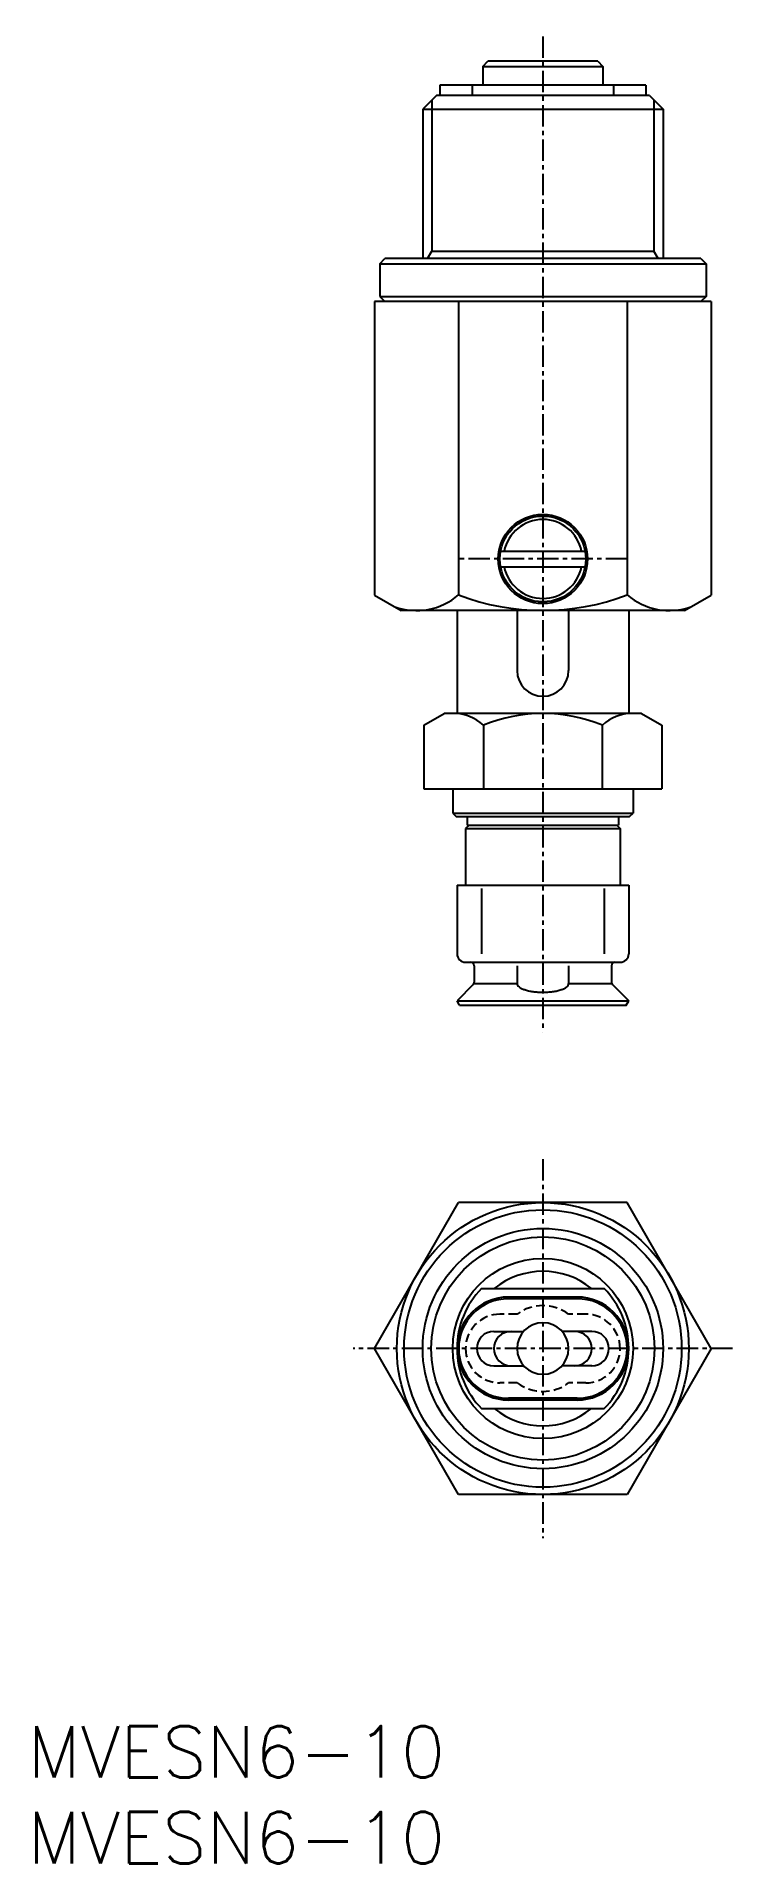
# Model space of a CAD drawing. Extents: x 1 to 41, y 0 to 106.
import ezdxf

# ---------------------------------------------------------------- set-up
doc = ezdxf.new("R2010")
doc.units = 0
doc.linetypes.add('CENTER', pattern=[2, 1.25, -0.25, 0.25, -0.25])
doc.linetypes.add('DASHED', pattern=[0.75, 0.5, -0.25])
doc.layers.get('0').update_dxf_attribs({"linetype": 'CONTINUOUS'})
doc.layers.add('CENTER', color=1, linetype='CENTER')
doc.styles.get("Standard").update_dxf_attribs({"font": 'txt.shx'})

# ---------------------------------------------------------------- blocks, each defined once
blk = doc.blocks.new('*U8')
at = {"color": 7, "linetype": 'CONTINUOUS'}
blk.add_text('MVESN6-10', height=3, dxfattribs=at).set_placement((0, 0))
blk = doc.blocks.new('*U9')
at = {"color": 7, "linetype": 'CONTINUOUS'}
blk.add_text('MVESN6-10', height=3, dxfattribs=at).set_placement((0, 5))

msp = doc.modelspace()

# ---------------------------------------------------------------- linework, layer by layer
at = {"color": 7, "linetype": 'CONTINUOUS'}
for p, q in [((26.5, 104.7), (26.8, 105)), ((26.5, 104.7), (26.5, 103.6)), ((26.5, 104.7), (33.5, 104.7)), ((33.2, 105), (26.8, 105)), ((33.2, 105), (33.5, 104.7)), ((33.5, 104.7), (33.5, 103.6)), ((36, 103.6), (24, 103.6)), ((24, 103.6), (24, 103)), ((25.89, 103.6), (25.89, 103)), ((34.11, 103.6), (34.11, 103)), ((36, 103.6), (36, 103)), ((23.8, 103), (23, 102.2)), ((23, 102.2), (23, 93.5)), ((23, 102.2), (37, 102.2)), ((23.54, 102.74), (23.54, 93.94)), ((36.2, 103), (23.8, 103)), ((36.2, 103), (37, 102.2)), ((36.46, 102.74), (36.46, 93.94)), ((37, 102.2), (37, 93.5)), ((23.29, 93.5), (23.54, 93.94)), ((23.54, 93.94), (36.46, 93.94)), ((36.71, 93.5), (36.46, 93.94)), ((20.5, 93.2), (20.8, 93.5)), ((20.5, 93.2), (20.5, 91.3)), ((20.5, 93.2), (39.5, 93.2)), ((39.2, 93.5), (20.8, 93.5)), ((39.2, 93.5), (39.5, 93.2)), ((39.5, 93.2), (39.5, 91.3)), ((39.81, 91), (20.19, 91)), ((20.19, 91), (20.19, 73.9)), ((20.5, 91.3), (20.8, 91)), ((20.5, 91.3), (39.5, 91.3)), ((25.09, 91), (25.09, 73.9)), ((34.91, 91), (34.91, 73.9)), ((39.5, 91.3), (39.2, 91)), ((39.81, 91), (39.81, 73.9)), ((27.54, 76.45), (32.46, 76.45)), ((27.54, 75.55), (32.46, 75.55)), ((20.19, 73.9), (21.75, 73)), ((38.25, 73), (39.81, 73.9)), ((38.25, 73), (21.75, 73)), ((25, 73), (25, 67)), ((28.5, 73), (28.5, 69.5)), ((31.5, 73), (31.5, 69.5)), ((35, 73), (35, 67)), ((23.07, 66.32), (24.25, 67)), ((23.07, 66.32), (23.07, 62.6)), ((35.75, 67), (24.25, 67)), ((26.54, 66.32), (26.54, 62.6)), ((33.46, 66.32), (33.46, 62.6)), ((35.75, 67), (36.93, 66.32)), ((36.93, 66.32), (36.93, 62.6)), ((23.07, 62.6), (36.93, 62.6)), ((24.75, 62.6), (24.75, 61.2)), ((35.25, 62.6), (35.25, 61.2)), ((24.75, 61.2), (35.25, 61.2)), ((24.75, 61.2), (24.95, 61)), ((24.95, 61), (35.05, 61)), ((25.6, 61), (25.6, 60.5)), ((34.4, 61), (34.4, 60.5)), ((35.05, 61), (35.25, 61.2)), ((25.7, 60.5), (25.5, 60.3)), ((25.5, 60.3), (34.5, 60.3)), ((25.5, 60.3), (25.5, 57)), ((25.6, 60.5), (34.4, 60.5)), ((34.3, 60.5), (34.5, 60.3)), ((34.5, 60.3), (34.5, 57)), ((25, 57), (25, 53)), ((25, 57), (35, 57)), ((26.43, 56.8), (26.43, 53)), ((33.57, 56.8), (33.57, 53)), ((35, 57), (35, 53)), ((25.5, 52.5), (34.5, 52.5)), ((26, 52.3), (26, 51.34)), ((28.5, 52.3), (28.5, 51.26)), ((31.5, 52.3), (31.5, 51.26)), ((34, 52.3), (34, 51.34)), ((25.94, 51.2), (25, 50.26)), ((26, 51.26), (28.5, 51.26)), ((31.5, 51.26), (34, 51.26)), ((34.06, 51.2), (35, 50.26)), ((25, 50.26), (35, 50.26)), ((25.15, 50), (25, 50.26)), ((34.85, 50), (35, 50.26)), ((25.15, 50), (34.85, 50)), ((20.19, 30), (25.09, 38.5)), ((34.91, 38.5), (25.09, 38.5)), ((39.81, 30), (34.91, 38.5)), ((26.43, 33.5), (33.57, 33.5)), ((25.09, 21.5), (20.19, 30)), ((39.81, 30), (34.91, 21.5)), ((26.43, 26.5), (33.57, 26.5)), ((34.91, 21.5), (25.09, 21.5))]:
    msp.add_line(p, q, dxfattribs=at)
at = {"color": 3, "linetype": 'CONTINUOUS'}
for p, q in [((32, 33), (28, 33)), ((32, 32.9), (28, 32.9)), ((27.15, 31), (28.88, 31)), ((32.85, 31), (31.12, 31)), ((27.15, 29), (28.88, 29)), ((32.85, 29), (31.12, 29)), ((32, 27.1), (28, 27.1)), ((32, 27), (28, 27))]:
    msp.add_line(p, q, dxfattribs=at)
at = {"color": 3, "linetype": 'DASHED'}
for p, q in [((28.5, 32), (27.5, 32)), ((32.5, 32), (31.5, 32)), ((28.5, 28), (27.5, 28)), ((32.5, 28), (31.5, 28))]:
    msp.add_line(p, q, dxfattribs=at)
at = {"color": 7, "linetype": 'CONTINUOUS'}
msp.add_lwpolyline([(28.5, 51.26, 0.049127), (28.53, 51.16, 0.049127), (28.61, 51.07, 0.049127), (28.75, 50.98, 0.049127), (28.94, 50.91, 0.049127), (29.17, 50.84, 0.049127), (29.43, 50.8, 0.049127), (29.71, 50.77, 0.049127), (30, 50.76, 0.049127), (30.29, 50.77, 0.049127), (30.57, 50.8, 0.049127), (30.83, 50.84, 0.049127), (31.06, 50.91, 0.049127), (31.25, 50.98, 0.049127), (31.39, 51.07, 0.049127), (31.47, 51.16, 0.049127), (31.5, 51.26, -1)], format="xyb", dxfattribs=at)
for centre, radius in [((30, 76), 2.6), ((30, 76), 2.5), ((30, 30), 8.5), ((30, 30), 8.08), ((30, 30), 7), ((30, 30), 6.5), ((30, 30), 5.25)]:
    msp.add_circle(centre, radius, dxfattribs=at)
for centre, radius, start, end in [((30, 76), 2.3, 11.2828, 168.7172), ((30, 76), 2.3, 191.2828, 348.7172), ((22.64, 76.78), 3.78, 250.4299, 310.4299), ((30, 86.78), 13.78, 249.1359, 290.8641), ((37.36, 76.78), 3.78, 229.5701, 289.5701), ((30, 69.5), 1.5, 180, 0), ((24.8, 64.45), 2.55, 47.1167, 90), ((30, 57.84), 9.16, 67.7807, 112.2193), ((35.2, 64.45), 2.55, 90, 132.8833), ((25.5, 53), 0.5, 180, 270), ((25.8, 52.3), 0.2, 0, 90), ((34.2, 52.3), 0.2, 90, 180), ((34.5, 53), 0.5, 270, 0), ((25.8, 51.34), 0.2, 315, 0), ((34.2, 51.34), 0.2, 180, 225), ((30, 30), 4.5, 51.0576, 128.9424), ((30, 30), 5, 135.573, 180), ((30, 30), 5, 0, 44.427), ((30, 30), 1.5, 0, 180), ((30, 30), 5, 180, 224.427), ((30, 30), 1.5, 180, 0), ((30, 30), 5, 315.573, 0), ((30, 30), 4.5, 231.0576, 308.9424)]:
    msp.add_arc(centre, radius, start, end, dxfattribs=at)
at = {"color": 3, "linetype": 'CONTINUOUS'}
for centre, radius, start, end in [((28, 30), 3, 90, 180), ((32, 30), 3, 0, 90), ((28, 30), 2.9, 90, 180), ((32, 30), 2.9, 0, 90), ((27.15, 30), 1, 90, 180), ((28.15, 30), 1, 90, 180), ((31.85, 30), 1, 0, 90), ((32.85, 30), 1, 0, 90), ((28, 30), 3, 180, 270), ((28, 30), 2.9, 180, 270), ((27.15, 30), 1, 180, 270), ((28.15, 30), 1, 180, 270), ((31.85, 30), 1, 270, 0), ((32, 30), 3, 270, 0), ((32, 30), 2.9, 270, 0), ((32.85, 30), 1, 270, 0)]:
    msp.add_arc(centre, radius, start, end, dxfattribs=at)
at = {"color": 3, "linetype": 'DASHED'}
for centre, radius, start, end in [((27.5, 30), 2, 90, 180), ((30, 30), 2.5, 53.1301, 126.8699), ((32.5, 30), 2, 0, 90), ((27.5, 30), 2, 180, 270), ((32.5, 30), 2, 270, 0), ((30, 30), 2.5, 233.1301, 306.8699)]:
    msp.add_arc(centre, radius, start, end, dxfattribs=at)
at = {"color": 7, "linetype": 'CONTINUOUS'}
for p in [(30, 50), (34.85, 50)]:
    msp.add_point(p, dxfattribs=at)
at = {"layer": 'CENTER', "color": 1, "linetype": 'CENTER'}
for p, q in [((30, 106.44), (30, 48.43)), ((34.91, 76), (25.09, 76)), ((30, 41.04), (30, 18.96)), ((41.04, 30), (18.96, 30))]:
    msp.add_line(p, q, dxfattribs=at)

# ---------------------------------------------------------------- block references
at = {"color": 7, "linetype": 'CONTINUOUS'}
for name in ['*U9', '*U8']:
    msp.add_blockref(name, (0, 0), dxfattribs=at)

doc.saveas('drawing.dxf')
